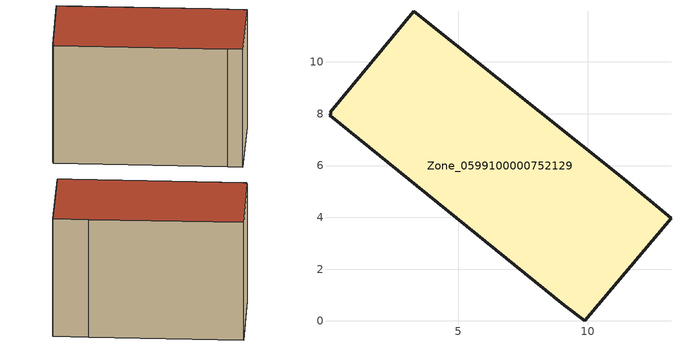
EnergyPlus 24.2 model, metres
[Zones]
Zone_0599100000752129
 floor ground (C_G): 0.04,7.94 0.11,8.01 0.07,8.05 3.28,11.96 11.38,5.5 13.22,3.96 9.89,0 9.09,0.6 z0
 wall outside (C_F): 9.09,0.6 9.89,0 13.22,3.96 11.38,5.5 3.28,11.96 0.07,8.05 0.11,8.01 0.04,7.94 9.09,0.6 z0:9.16
 roof outside (C_R): 0.11,8.01 0.04,7.94 9.09,0.6 9.89,0 13.22,3.96 11.38,5.5 3.28,11.96 0.07,8.05 z9.16
[BUILDING]
Pand.0599100000752129: North Axis=0; Terrain=City; Loads Convergence Tolerance Value=0.04; Temperature Convergence Tolerance Value=0.4; Solar Distribution=FullExterior; Maximum Number of Warmup Days=25; Minimum Number of Warmup Days=1
[Site:Location]
Rotterdam.The.Hague.AP_ZH_NLD Design_Conditions: Latitude=51.96; Longitude=4.45; Time Zone=1; Elevation=-4.5
[SITE:GROUNDTEMPERATURE:BUILDINGSURFACE]
18, 18, 18, 18, 18, 18, 18, 18, 18, 18, 18, 18
[MATERIAL] Thermal Absorptance=0.9; Solar Absorptance=0.7; Visible Absorptance=0.7
Name | Roughness | Thickness | Conductivity | Density | Specific Heat
G.TI.2006-2014 | MediumSmooth | 0.15 | 0.06 | 540 | 1210
F.TI.2006-2014 | Rough | 0.3 | 0.12 | 1920 | 840
R.TI.2006-2014 | MediumRough | 0.2 | 0.08 | 1500 | 1000
[CONSTRUCTION]
C_G: G.TI.2006-2014
C_F: F.TI.2006-2014
C_R: R.TI.2006-2014
[ZONE]
Zone_0599100000752129: Type=1; Multiplier=1; Ceiling Height=Autocalculate; Volume=Autocalculate; Floor Area=autocalculate; Part of Total Floor Area=Yes
[ZONEINFILTRATION:DESIGNFLOWRATE]
Infil_Zone_0599100000752129: Zone or ZoneList or Space or SpaceList=Zone_0599100000752129; Schedule=AlwaysOn; Design Flow Rate Calculation Method=Flow/Area; Flow Rate per Floor Area=0.0015; Constant Term Coefficient=1; Temperature Term Coefficient=0; Velocity Term Coefficient=0; Velocity Squared Term Coefficient=0
[HVACTEMPLATE:ZONE:IDEALLOADSAIRSYSTEM]
Zone_0599100000752129: Maximum Heating Supply Air Temperature=50; Minimum Cooling Supply Air Temperature=13; Maximum Heating Supply Air Humidity Ratio=0.0156; Minimum Cooling Supply Air Humidity Ratio=0.0077; Heating Limit=NoLimit; Cooling Limit=NoLimit; Dehumidification Control Type=ConstantSensibleHeatRatio; Cooling Sensible Heat Ratio=0.7; Dehumidification Setpoint=60; Humidification Control Type=None; Humidification Setpoint=30; Outdoor Air Method=None; Outdoor Air Flow Rate per Person=0.00944; Outdoor Air Flow Rate per Zone Floor Area=0; Outdoor Air Flow Rate per Zone=0; Demand Controlled Ventilation Type=None; Outdoor Air Economizer Type=NoEconomizer; Heat Recovery Type=None; Sensible Heat Recovery Effectiveness=0.7; Latent Heat Recovery Effectiveness=0.65
[ZONECONTROL:THERMOSTAT]
ThermostatControl_Zone_0599100000752129: Zone or ZoneList=Zone_0599100000752129; Control Type Schedule=DualSetpointControlType; Control 1=Thermostat_Zone_0599100000752129; Temperature Difference Between Cutout And Setpoint=0
[THERMOSTATSETPOINT:DUALSETPOINT]
Thermostat_Zone_0599100000752129: Heating Setpoint Temperature Schedule=HeatingSetpoint_Zone_0599100000752129; Cooling Setpoint Temperature Schedule=CoolingSetpoint_Zone_0599100000752129
[SCHEDULE:COMPACT]
HeatingSetpoint_Zone_0599100000752129: Through: 12/31, For: AllDays, Until: 24:00, 21
CoolingSetpoint_Zone_0599100000752129: Through: 12/31, For: AllDays, Until: 24:00, 24
DualSetpointControlType: Through: 12/31, For: AllDays, Until: 24:00, 4
AlwaysOn: Through: 12/31, For: AllDays, Until: 24:00, 1
